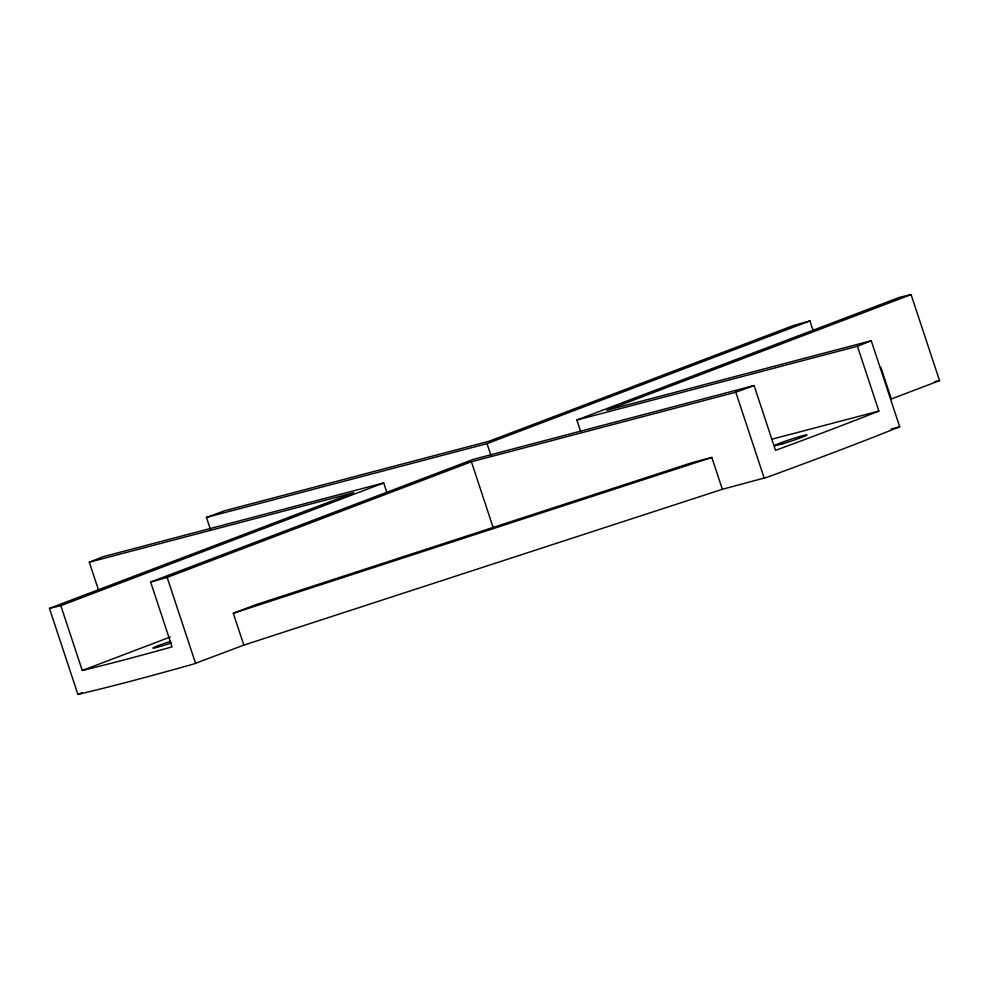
<?xml version="1.0" encoding="UTF-8"?>
<svg xmlns="http://www.w3.org/2000/svg" width="989" height="989" viewBox="0 0 989 989"><rect width="100%" height="100%" fill="white"/><g stroke="black" fill="none" stroke-linecap="round" stroke-linejoin="round"><path stroke-width="1.48" d="M98.467 589.926L89.294 562.209L103.116 556.696L383.695 482.929L387.02 493.017M89.294 562.209L353.691 492.695L49.45 608.359L77.908 694.402L79.318 694.08A528.621 27.667 -18.3 0 0 88.59 691.88A527.248 27.593 -18.3 0 0 173.495 669.652A528.621 27.667 -18.3 0 0 193.436 664.076L243.838 645.125L722.353 489.295L766.66 477.403A528.621 27.667 -18.3 0 0 781.483 471.976A527.248 27.593 -18.3 0 0 880.927 434.258A528.621 27.667 -18.3 0 0 897.963 427.483L899.706 426.791L871.247 340.735L857.438 346.249L576.859 420.028L580.667 431.55M857.438 346.249L878.875 411.078L873.917 413.031A527.693 27.618 -18.3 0 1 781.755 448.066L775.524 450.366L754.088 385.537L473.508 459.316L150.637 582.051L172.074 646.868L166.473 648.425A527.693 27.618 -18.3 0 1 86.389 669.491L82.26 670.48L60.824 605.664L49.45 608.359M60.824 605.664L383.695 482.929M210.274 528.93L206.466 517.408L487.033 443.641L809.904 320.906L813.242 330.981M576.859 420.028L899.718 297.281L911.092 294.598L939.55 380.641L891.324 398.975L880.791 367.129M150.637 582.051L167.153 577.403L471.407 461.752L735.804 392.225L754.088 385.537M911.092 294.598L606.85 410.262L871.247 340.735M82.26 670.48L170.182 637.064M243.838 645.125L233.305 613.279L256.003 604.65L692.09 462.642L711.82 457.45L722.353 489.295M77.908 694.402L82.161 692.782M206.466 517.408L224.738 510.72L489.147 441.205L793.388 325.542L809.904 320.906M233.305 613.279L711.82 457.45M771.618 439.277L878.875 411.078M891.027 429.065L899.706 426.791M939.55 380.641L938.141 380.975A528.621 27.667 -18.3 0 0 934.815 381.667M735.804 392.225L764.262 478.28M487.033 443.641L490.853 455.163M471.407 461.752L493.103 527.372M167.153 577.403L195.612 663.458M171.616 642.838A17.172 0.902 -18.3 0 1 152.912 648.116A17.172 0.902 -18.3 0 1 170.17 641.441M782.274 443.9A17.172 0.902 -18.3 0 0 806.975 434.962A17.172 0.902 -18.3 0 0 782.781 442.095A17.172 0.902 -18.3 0 0 782.274 443.9"/></g></svg>
